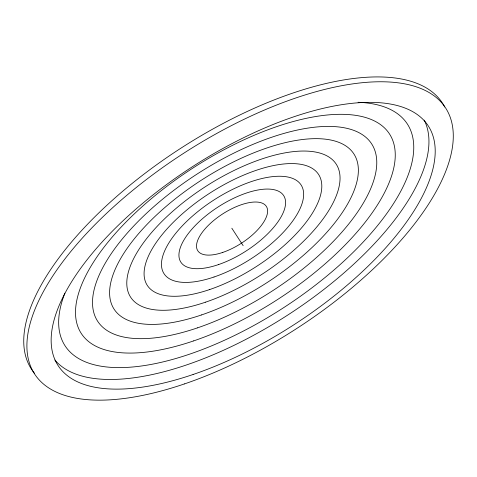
<?xml version="1.0" encoding="UTF-8"?>
<svg xmlns="http://www.w3.org/2000/svg" width="477" height="477" viewBox="0 0 477 477"><rect width="100%" height="100%" fill="white"/><g stroke="black" fill="none" stroke-linecap="round" stroke-linejoin="round"><path stroke-width="0.72" d="M231.834 228.215L243.145 245.667M34.374 373.157A244.796 104.266 -32.9 0 1 180.05 148.741A244.796 104.266 -32.9 0 1 444.695 106.985M358.096 102.287A203.935 86.862 -32.9 0 1 383.389 218.126A203.935 86.862 -32.9 0 1 162.263 362.079A203.935 86.862 -32.9 0 1 64.878 293.176M424.232 120.144A220.493 93.909 -32.9 0 1 288.424 314.617A220.493 93.909 -32.9 0 1 54.885 360.028M184.48 383.907A244.796 104.266 -32.9 0 0 446.007 108.589A244.796 104.266 -32.9 0 0 89.658 230.17A244.796 104.266 -32.9 0 0 184.48 383.907M193.68 340.888A183.573 78.186 -32.9 0 0 389.798 134.431A183.573 78.186 -32.9 0 0 122.571 225.603A183.573 78.186 -32.9 0 0 193.68 340.888M214.012 277.006A81.639 34.773 -32.9 0 0 301.225 185.189A81.639 34.773 -32.9 0 0 182.393 225.734A81.639 34.773 -32.9 0 0 214.012 277.006M218.353 264.64A61.235 26.08 -32.9 0 0 283.773 195.773A61.235 26.08 -32.9 0 0 194.634 226.181A61.235 26.08 -32.9 0 0 218.353 264.64M209.761 289.515A102.036 43.461 -32.9 0 0 318.773 174.755A102.036 43.461 -32.9 0 0 170.241 225.43A102.036 43.461 -32.9 0 0 209.761 289.515M205.605 302.156A122.434 52.148 -32.9 0 0 336.404 164.458A122.434 52.148 -32.9 0 0 158.179 225.263A122.434 52.148 -32.9 0 0 205.605 302.156M197.561 327.842A163.2 69.511 -32.9 0 0 371.917 144.292A163.2 69.511 -32.9 0 0 134.347 225.353A163.2 69.511 -32.9 0 0 197.561 327.842M193.096 374.487A220.493 93.909 -32.9 0 0 428.65 126.506A220.493 93.909 -32.9 0 0 107.689 236.014A220.493 93.909 -32.9 0 0 193.096 374.487M201.538 314.933A142.82 60.829 -32.9 0 0 354.119 154.304A142.82 60.829 -32.9 0 0 146.218 225.239A142.82 60.829 -32.9 0 0 201.538 314.933M222.789 252.405A40.825 17.387 -32.9 0 0 266.399 206.487A40.825 17.387 -32.9 0 0 206.976 226.766A40.825 17.387 -32.9 0 0 222.789 252.405"/></g></svg>
